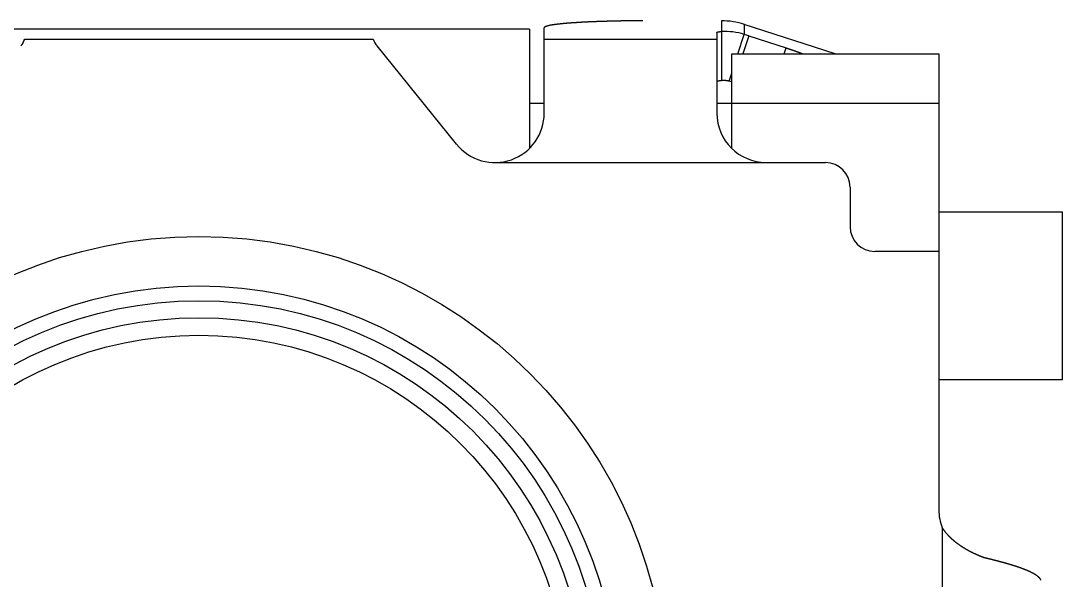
# Model space of a CAD drawing. Extents: x 16.7 to 47.9, y 2.6 to 52.9.
# Drawn here: x 29.419 to 31.53, y 49.225 to 50.358 of the extents above; entities that cross this region are included whole.
import ezdxf

# ---------------------------------------------------------------- set-up
doc = ezdxf.new("R2010")
doc.units = 0
doc.header["$LTSCALE"] = 16.335
doc.layers.get('0').update_dxf_attribs({"linetype": 'CONTINUOUS'})

msp = doc.modelspace()

# ---------------------------------------------------------------- linework, layer by layer
for p, q in [((30.8392, 50.3578), (30.8392, 50.2366)), ((30.8855, 50.3505), (30.8855, 50.3304)), ((31.0699, 50.2907), (30.8855, 50.3505)), ((30.4499, 50.3407), (29.1099, 50.3407)), ((30.4499, 50.3407), (30.4499, 50.0993)), ((30.4799, 50.1707), (30.4799, 50.3439)), ((30.8299, 50.3343), (30.8299, 50.1707)), ((30.8726, 50.2907), (30.8855, 50.3304)), ((29.4267, 50.3207), (30.1331, 50.3207)), ((30.8299, 50.3201), (30.4799, 50.3201)), ((30.8944, 50.3276), (30.8824, 50.2907)), ((30.8944, 50.3276), (30.9705, 50.3029)), ((30.3022, 50.1078), (30.141, 50.307)), ((30.8599, 50.0993), (30.8599, 50.2907)), ((30.8599, 50.2907), (31.2799, 50.2907)), ((30.9665, 50.2907), (30.9705, 50.3029)), ((31.2799, 50.2907), (31.2799, 49.3668)), ((30.8546, 50.2355), (30.8599, 50.2517)), ((30.4499, 50.1907), (30.4799, 50.1907)), ((30.8299, 50.1907), (31.2799, 50.1907)), ((30.3799, 50.0707), (31.0499, 50.0707)), ((31.0999, 50.0207), (31.0999, 49.9407)), ((31.2799, 49.9707), (31.5299, 49.9707)), ((31.5299, 49.9707), (31.5299, 49.6307)), ((31.2799, 49.8907), (31.1499, 49.8907)), ((31.5299, 49.6307), (31.2799, 49.6307)), ((31.2866, 49.3307), (31.2866, 48.6108))]:
    msp.add_line(p, q)
for points in [[(30.6799, 50.3578, 0), (30.6795, 50.3578, 0), (30.6791, 50.3578, 0), (30.6786, 50.3578, 0), (30.6782, 50.3578, 0), (30.6778, 50.3578, 0), (30.6774, 50.3578, 0), (30.677, 50.3578, 0), (30.6765, 50.3578, 0), (30.6761, 50.3578, 0), (30.6757, 50.3578, 0), (30.6753, 50.3578, 0), (30.6748, 50.3578, 0), (30.6744, 50.3578, 0), (30.674, 50.3578, 0), (30.6736, 50.3578, 0), (30.6732, 50.3578, 0), (30.6727, 50.3578, 0), (30.6723, 50.3578, 0), (30.6719, 50.3578, 0), (30.6715, 50.3578, 0), (30.6711, 50.3578, 0), (30.6706, 50.3578, 0), (30.6702, 50.3578, 0), (30.6698, 50.3578, 0), (30.6694, 50.3578, 0), (30.669, 50.3578, 0), (30.6685, 50.3578, 0), (30.6681, 50.3578, 0), (30.6677, 50.3578, 0), (30.6673, 50.3578, 0), (30.6668, 50.3578, 0), (30.6664, 50.3578, 0), (30.666, 50.3578, 0), (30.6656, 50.3578, 0), (30.6652, 50.3578, 0), (30.6647, 50.3578, 0), (30.6643, 50.3578, 0), (30.6639, 50.3578, 0), (30.6635, 50.3578, 0), (30.6631, 50.3578, 0), (30.6626, 50.3578, 0), (30.6622, 50.3577, 0), (30.6618, 50.3577, 0), (30.6614, 50.3577, 0), (30.661, 50.3577, 0), (30.6605, 50.3577, 0), (30.6601, 50.3577, 0), (30.6597, 50.3577, 0), (30.6593, 50.3577, 0), (30.6588, 50.3577, 0), (30.6584, 50.3577, 0), (30.658, 50.3577, 0), (30.6576, 50.3577, 0), (30.6572, 50.3577, 0), (30.6567, 50.3577, 0), (30.6563, 50.3577, 0), (30.6559, 50.3577, 0), (30.6555, 50.3577, 0), (30.6551, 50.3577, 0), (30.6546, 50.3577, 0), (30.6542, 50.3577, 0), (30.6538, 50.3577, 0), (30.6534, 50.3577, 0), (30.653, 50.3577, 0), (30.6525, 50.3577, 0), (30.6521, 50.3577, 0), (30.6517, 50.3577, 0), (30.6513, 50.3577, 0), (30.6508, 50.3577, 0), (30.6504, 50.3577, 0), (30.65, 50.3576, 0), (30.6496, 50.3576, 0), (30.6492, 50.3576, 0), (30.6487, 50.3576, 0), (30.6483, 50.3576, 0), (30.6479, 50.3576, 0), (30.6475, 50.3576, 0), (30.6471, 50.3576, 0), (30.6466, 50.3576, 0), (30.6462, 50.3576, 0), (30.6458, 50.3576, 0), (30.6454, 50.3576, 0), (30.645, 50.3576, 0), (30.6445, 50.3576, 0), (30.6441, 50.3576, 0), (30.6437, 50.3576, 0), (30.6433, 50.3576, 0), (30.6429, 50.3576, 0), (30.6424, 50.3576, 0), (30.642, 50.3576, 0), (30.6416, 50.3575, 0), (30.6412, 50.3575, 0), (30.6407, 50.3575, 0), (30.6403, 50.3575, 0), (30.6399, 50.3575, 0), (30.6395, 50.3575, 0), (30.6391, 50.3575, 0), (30.6386, 50.3575, 0), (30.6382, 50.3575, 0), (30.6378, 50.3575, 0), (30.6374, 50.3575, 0), (30.637, 50.3575, 0), (30.6365, 50.3575, 0), (30.6361, 50.3575, 0), (30.6357, 50.3575, 0), (30.6353, 50.3575, 0), (30.6349, 50.3574, 0), (30.6344, 50.3574, 0), (30.634, 50.3574, 0), (30.6336, 50.3574, 0), (30.6332, 50.3574, 0), (30.6327, 50.3574, 0), (30.6323, 50.3574, 0), (30.6319, 50.3574, 0), (30.6315, 50.3574, 0), (30.6311, 50.3574, 0), (30.6306, 50.3574, 0), (30.6302, 50.3574, 0), (30.6298, 50.3574, 0), (30.6294, 50.3574, 0), (30.629, 50.3573, 0), (30.6285, 50.3573, 0), (30.6281, 50.3573, 0), (30.6277, 50.3573, 0), (30.6273, 50.3573, 0), (30.6269, 50.3573, 0), (30.6264, 50.3573, 0), (30.626, 50.3573, 0), (30.6256, 50.3573, 0), (30.6252, 50.3573, 0), (30.6248, 50.3573, 0), (30.6243, 50.3573, 0), (30.6239, 50.3572, 0), (30.6235, 50.3572, 0), (30.6231, 50.3572, 0), (30.6226, 50.3572, 0), (30.6222, 50.3572, 0), (30.6218, 50.3572, 0), (30.6214, 50.3572, 0), (30.621, 50.3572, 0), (30.6205, 50.3572, 0), (30.6201, 50.3572, 0), (30.6197, 50.3572, 0), (30.6193, 50.3571, 0), (30.6189, 50.3571, 0), (30.6184, 50.3571, 0), (30.618, 50.3571, 0), (30.6176, 50.3571, 0), (30.6172, 50.3571, 0), (30.6168, 50.3571, 0), (30.6163, 50.3571, 0), (30.6159, 50.3571, 0), (30.6155, 50.3571, 0), (30.6151, 50.3571, 0), (30.6146, 50.357, 0), (30.6142, 50.357, 0), (30.6138, 50.357, 0), (30.6134, 50.357, 0), (30.613, 50.357, 0), (30.6125, 50.357, 0), (30.6121, 50.357, 0), (30.6117, 50.357, 0), (30.6113, 50.357, 0), (30.6109, 50.3569, 0), (30.6104, 50.3569, 0), (30.61, 50.3569, 0), (30.6096, 50.3569, 0), (30.6092, 50.3569, 0), (30.6088, 50.3569, 0), (30.6083, 50.3569, 0), (30.6079, 50.3569, 0), (30.6075, 50.3569, 0), (30.6071, 50.3568, 0), (30.6067, 50.3568, 0), (30.6062, 50.3568, 0), (30.6058, 50.3568, 0), (30.6054, 50.3568, 0), (30.605, 50.3568, 0), (30.6045, 50.3568, 0), (30.6041, 50.3568, 0), (30.6037, 50.3568, 0), (30.6033, 50.3567, 0), (30.6029, 50.3567, 0), (30.6024, 50.3567, 0), (30.602, 50.3567, 0), (30.6016, 50.3567, 0), (30.6012, 50.3567, 0), (30.6008, 50.3567, 0), (30.6003, 50.3567, 0), (30.5999, 50.3566, 0), (30.5995, 50.3566, 0), (30.5991, 50.3566, 0), (30.5987, 50.3566, 0), (30.5982, 50.3566, 0), (30.5978, 50.3566, 0), (30.5974, 50.3566, 0), (30.597, 50.3565, 0), (30.5966, 50.3565, 0), (30.5961, 50.3565, 0), (30.5957, 50.3565, 0), (30.5953, 50.3565, 0), (30.5949, 50.3565, 0), (30.5944, 50.3565, 0), (30.594, 50.3565, 0), (30.5936, 50.3564, 0), (30.5932, 50.3564, 0), (30.5928, 50.3564, 0), (30.5923, 50.3564, 0), (30.5919, 50.3564, 0), (30.5915, 50.3564, 0), (30.5911, 50.3564, 0), (30.5907, 50.3563, 0), (30.5902, 50.3563, 0), (30.5898, 50.3563, 0), (30.5894, 50.3563, 0), (30.589, 50.3563, 0), (30.5886, 50.3563, 0), (30.5881, 50.3562, 0), (30.5877, 50.3562, 0), (30.5873, 50.3562, 0), (30.5869, 50.3562, 0), (30.5865, 50.3562, 0), (30.586, 50.3562, 0), (30.5856, 50.3562, 0), (30.5852, 50.3561, 0), (30.5848, 50.3561, 0), (30.5844, 50.3561, 0), (30.5839, 50.3561, 0), (30.5835, 50.3561, 0), (30.5831, 50.3561, 0), (30.5827, 50.356, 0), (30.5822, 50.356, 0), (30.5818, 50.356, 0), (30.5814, 50.356, 0), (30.581, 50.356, 0), (30.5806, 50.356, 0), (30.5801, 50.3559, 0), (30.5797, 50.3559, 0), (30.5793, 50.3559, 0), (30.5789, 50.3559, 0), (30.5785, 50.3559, 0), (30.578, 50.3559, 0), (30.5776, 50.3558, 0), (30.5772, 50.3558, 0), (30.5768, 50.3558, 0), (30.5764, 50.3558, 0), (30.5759, 50.3558, 0), (30.5755, 50.3558, 0), (30.5751, 50.3557, 0), (30.5747, 50.3557, 0), (30.5743, 50.3557, 0), (30.5738, 50.3557, 0), (30.5734, 50.3557, 0), (30.573, 50.3556, 0), (30.5726, 50.3556, 0), (30.5722, 50.3556, 0), (30.5717, 50.3556, 0), (30.5713, 50.3556, 0), (30.5709, 50.3555, 0), (30.5705, 50.3555, 0), (30.5701, 50.3555, 0), (30.5696, 50.3555, 0), (30.5692, 50.3555, 0), (30.5688, 50.3555, 0), (30.5684, 50.3554, 0), (30.5679, 50.3554, 0), (30.5675, 50.3554, 0), (30.5671, 50.3554, 0), (30.5667, 50.3554, 0), (30.5663, 50.3553, 0), (30.5658, 50.3553, 0), (30.5654, 50.3553, 0), (30.565, 50.3553, 0), (30.5646, 50.3553, 0), (30.5642, 50.3552, 0), (30.5637, 50.3552, 0), (30.5633, 50.3552, 0), (30.5629, 50.3552, 0), (30.5625, 50.3551, 0), (30.5621, 50.3551, 0), (30.5616, 50.3551, 0), (30.5612, 50.3551, 0), (30.5608, 50.3551, 0), (30.5604, 50.355, 0), (30.56, 50.355, 0), (30.5595, 50.355, 0), (30.5591, 50.355, 0), (30.5587, 50.355, 0), (30.5583, 50.3549, 0), (30.5579, 50.3549, 0), (30.5574, 50.3549, 0), (30.557, 50.3549, 0), (30.5566, 50.3548, 0), (30.5562, 50.3548, 0), (30.5558, 50.3548, 0), (30.5553, 50.3548, 0), (30.5549, 50.3547, 0), (30.5545, 50.3547, 0), (30.5541, 50.3547, 0), (30.5537, 50.3547, 0), (30.5532, 50.3547, 0), (30.5528, 50.3546, 0), (30.5524, 50.3546, 0), (30.552, 50.3546, 0), (30.5516, 50.3546, 0), (30.5511, 50.3545, 0), (30.5507, 50.3545, 0), (30.5503, 50.3545, 0), (30.5499, 50.3545, 0), (30.5494, 50.3544, 0), (30.549, 50.3544, 0), (30.5486, 50.3544, 0), (30.5482, 50.3544, 0), (30.5478, 50.3543, 0), (30.5473, 50.3543, 0), (30.5469, 50.3543, 0), (30.5465, 50.3542, 0), (30.5461, 50.3542, 0), (30.5457, 50.3542, 0), (30.5452, 50.3542, 0), (30.5448, 50.3541, 0), (30.5444, 50.3541, 0), (30.544, 50.3541, 0), (30.5436, 50.3541, 0), (30.5431, 50.354, 0), (30.5427, 50.354, 0), (30.5423, 50.354, 0), (30.5419, 50.3539, 0), (30.5415, 50.3539, 0), (30.541, 50.3539, 0), (30.5406, 50.3539, 0), (30.5402, 50.3538, 0), (30.5398, 50.3538, 0), (30.5394, 50.3538, 0), (30.5389, 50.3538, 0), (30.5385, 50.3537, 0), (30.5381, 50.3537, 0), (30.5377, 50.3537, 0), (30.5373, 50.3536, 0), (30.5368, 50.3536, 0), (30.5364, 50.3536, 0), (30.536, 50.3535, 0), (30.5356, 50.3535, 0), (30.5352, 50.3535, 0), (30.5347, 50.3535, 0), (30.5343, 50.3534, 0), (30.5339, 50.3534, 0), (30.5335, 50.3534, 0), (30.5331, 50.3533, 0), (30.5326, 50.3533, 0), (30.5322, 50.3533, 0), (30.5318, 50.3532, 0), (30.5314, 50.3532, 0), (30.531, 50.3532, 0), (30.5305, 50.3531, 0), (30.5301, 50.3531, 0), (30.5297, 50.3531, 0), (30.5293, 50.353, 0), (30.5289, 50.353, 0), (30.5285, 50.353, 0), (30.528, 50.3529, 0), (30.5276, 50.3529, 0), (30.5272, 50.3529, 0), (30.5268, 50.3528, 0), (30.5264, 50.3528, 0), (30.5259, 50.3528, 0), (30.5255, 50.3527, 0), (30.5251, 50.3527, 0), (30.5247, 50.3526, 0), (30.5243, 50.3526, 0), (30.5238, 50.3526, 0), (30.5234, 50.3525, 0), (30.523, 50.3525, 0), (30.5226, 50.3525, 0), (30.5222, 50.3524, 0), (30.5217, 50.3524, 0), (30.5213, 50.3524, 0), (30.5209, 50.3523, 0), (30.5205, 50.3523, 0), (30.5201, 50.3522, 0), (30.5196, 50.3522, 0), (30.5192, 50.3522, 0), (30.5188, 50.3521, 0), (30.5184, 50.3521, 0), (30.518, 50.352, 0), (30.5175, 50.352, 0), (30.5171, 50.352, 0), (30.5167, 50.3519, 0), (30.5163, 50.3519, 0), (30.5159, 50.3518, 0), (30.5155, 50.3518, 0), (30.515, 50.3517, 0), (30.5146, 50.3517, 0), (30.5142, 50.3517, 0), (30.5138, 50.3516, 0), (30.5134, 50.3516, 0), (30.5129, 50.3515, 0), (30.5125, 50.3515, 0), (30.5121, 50.3514, 0), (30.5117, 50.3514, 0), (30.5113, 50.3514, 0), (30.5108, 50.3513, 0), (30.5104, 50.3513, 0), (30.51, 50.3512, 0), (30.5096, 50.3512, 0), (30.5092, 50.3511, 0), (30.5088, 50.3511, 0), (30.5083, 50.351, 0), (30.5079, 50.351, 0), (30.5075, 50.3509, 0), (30.5071, 50.3509, 0), (30.5067, 50.3508, 0), (30.5062, 50.3508, 0), (30.5058, 50.3507, 0), (30.5054, 50.3507, 0), (30.505, 50.3506, 0), (30.5046, 50.3506, 0), (30.5042, 50.3505, 0), (30.5037, 50.3505, 0), (30.5033, 50.3504, 0), (30.5029, 50.3504, 0), (30.5025, 50.3503, 0), (30.5021, 50.3502, 0), (30.5017, 50.3502, 0), (30.5012, 50.3501, 0), (30.5008, 50.3501, 0), (30.5004, 50.35, 0), (30.5, 50.35, 0), (30.4996, 50.3499, 0), (30.4991, 50.3498, 0), (30.4987, 50.3498, 0), (30.4983, 50.3497, 0), (30.4979, 50.3496, 0), (30.4975, 50.3496, 0), (30.4971, 50.3495, 0), (30.4967, 50.3494, 0), (30.4962, 50.3494, 0), (30.4958, 50.3493, 0), (30.4954, 50.3492, 0), (30.495, 50.3492, 0), (30.4946, 50.3491, 0), (30.4942, 50.349, 0), (30.4937, 50.349, 0), (30.4933, 50.3489, 0), (30.4929, 50.3488, 0), (30.4925, 50.3487, 0), (30.4921, 50.3487, 0), (30.4917, 50.3486, 0), (30.4913, 50.3485, 0), (30.4909, 50.3484, 0), (30.4904, 50.3483, 0), (30.49, 50.3482, 0), (30.4896, 50.3481, 0), (30.4892, 50.3481, 0), (30.4888, 50.348, 0), (30.4884, 50.3479, 0), (30.488, 50.3478, 0), (30.4876, 50.3477, 0), (30.4872, 50.3476, 0), (30.4867, 50.3475, 0), (30.4863, 50.3474, 0), (30.4859, 50.3473, 0), (30.4855, 50.3471, 0), (30.4851, 50.347, 0), (30.4847, 50.3469, 0), (30.4843, 50.3468, 0), (30.4839, 50.3466, 0), (30.4835, 50.3465, 0), (30.4831, 50.3463, 0), (30.4827, 50.3462, 0), (30.4823, 50.346, 0), (30.482, 50.3459, 0), (30.4816, 50.3457, 0), (30.4812, 50.3455, 0), (30.4809, 50.3452, 0), (30.4805, 50.3449, 0), (30.4802, 50.3446, 0), (30.48, 50.3443, 0), (30.4799, 50.3439, 0)], [(30.8299, 50.3343, 0), (30.8299, 50.3343, 0), (30.8299, 50.3344, 0), (30.8299, 50.3344, 0), (30.8299, 50.3344, 0), (30.83, 50.3345, 0), (30.83, 50.3345, 0), (30.83, 50.3345, 0), (30.83, 50.3346, 0), (30.8301, 50.3346, 0), (30.8301, 50.3346, 0), (30.8301, 50.3346, 0), (30.8302, 50.3347, 0), (30.8302, 50.3347, 0), (30.8302, 50.3347, 0), (30.8303, 50.3347, 0), (30.8303, 50.3347, 0), (30.8303, 50.3348, 0), (30.8304, 50.3348, 0), (30.8304, 50.3348, 0), (30.8304, 50.3348, 0), (30.8305, 50.3348, 0), (30.8305, 50.3348, 0), (30.8305, 50.3348, 0), (30.8306, 50.3349, 0), (30.8306, 50.3349, 0), (30.8306, 50.3349, 0), (30.8307, 50.3349, 0), (30.8307, 50.3349, 0), (30.8307, 50.3349, 0), (30.8308, 50.3349, 0), (30.8308, 50.335, 0), (30.8308, 50.335, 0), (30.8309, 50.335, 0), (30.8309, 50.335, 0), (30.831, 50.335, 0), (30.831, 50.335, 0), (30.831, 50.335, 0), (30.8311, 50.335, 0), (30.8311, 50.3351, 0), (30.8311, 50.3351, 0), (30.8312, 50.3351, 0), (30.8312, 50.3351, 0), (30.8312, 50.3351, 0), (30.8313, 50.3351, 0), (30.8313, 50.3351, 0), (30.8314, 50.3351, 0), (30.8314, 50.3351, 0), (30.8314, 50.3352, 0), (30.8315, 50.3352, 0), (30.8315, 50.3352, 0), (30.8315, 50.3352, 0), (30.8316, 50.3352, 0), (30.8316, 50.3352, 0), (30.8316, 50.3352, 0), (30.8317, 50.3352, 0), (30.8317, 50.3352, 0), (30.8318, 50.3352, 0), (30.8318, 50.3352, 0), (30.8318, 50.3353, 0), (30.8319, 50.3353, 0), (30.8319, 50.3353, 0), (30.8319, 50.3353, 0), (30.832, 50.3353, 0), (30.832, 50.3353, 0), (30.8321, 50.3353, 0), (30.8321, 50.3353, 0), (30.8321, 50.3353, 0), (30.8322, 50.3353, 0), (30.8322, 50.3353, 0), (30.8322, 50.3354, 0), (30.8323, 50.3354, 0), (30.8323, 50.3354, 0), (30.8324, 50.3354, 0), (30.8324, 50.3354, 0), (30.8324, 50.3354, 0), (30.8325, 50.3354, 0), (30.8325, 50.3354, 0), (30.8325, 50.3354, 0), (30.8326, 50.3354, 0), (30.8326, 50.3354, 0), (30.8327, 50.3354, 0), (30.8327, 50.3354, 0), (30.8327, 50.3355, 0), (30.8328, 50.3355, 0), (30.8328, 50.3355, 0), (30.8328, 50.3355, 0), (30.8329, 50.3355, 0), (30.8329, 50.3355, 0), (30.833, 50.3355, 0), (30.833, 50.3355, 0), (30.833, 50.3355, 0), (30.8331, 50.3355, 0), (30.8331, 50.3355, 0), (30.8331, 50.3355, 0), (30.8332, 50.3355, 0), (30.8332, 50.3355, 0), (30.8333, 50.3356, 0), (30.8333, 50.3356, 0), (30.8333, 50.3356, 0), (30.8334, 50.3356, 0), (30.8334, 50.3356, 0), (30.8334, 50.3356, 0), (30.8335, 50.3356, 0), (30.8335, 50.3356, 0), (30.8335, 50.3356, 0), (30.8336, 50.3356, 0), (30.8336, 50.3356, 0), (30.8337, 50.3356, 0), (30.8337, 50.3356, 0), (30.8337, 50.3356, 0), (30.8338, 50.3356, 0), (30.8338, 50.3356, 0), (30.8338, 50.3357, 0), (30.8339, 50.3357, 0), (30.8339, 50.3357, 0), (30.834, 50.3357, 0), (30.834, 50.3357, 0), (30.834, 50.3357, 0), (30.8341, 50.3357, 0), (30.8341, 50.3357, 0), (30.8341, 50.3357, 0), (30.8342, 50.3357, 0), (30.8342, 50.3357, 0), (30.8343, 50.3357, 0), (30.8343, 50.3357, 0), (30.8343, 50.3357, 0), (30.8344, 50.3357, 0), (30.8344, 50.3357, 0), (30.8344, 50.3358, 0), (30.8345, 50.3358, 0), (30.8345, 50.3358, 0), (30.8346, 50.3358, 0), (30.8346, 50.3358, 0), (30.8346, 50.3358, 0), (30.8347, 50.3358, 0), (30.8347, 50.3358, 0), (30.8347, 50.3358, 0), (30.8348, 50.3358, 0), (30.8348, 50.3358, 0), (30.8349, 50.3358, 0), (30.8349, 50.3358, 0), (30.8349, 50.3358, 0), (30.835, 50.3358, 0), (30.835, 50.3358, 0), (30.835, 50.3358, 0), (30.8351, 50.3358, 0), (30.8351, 50.3358, 0), (30.8352, 50.3359, 0), (30.8352, 50.3359, 0), (30.8352, 50.3359, 0), (30.8353, 50.3359, 0), (30.8353, 50.3359, 0), (30.8353, 50.3359, 0), (30.8354, 50.3359, 0), (30.8354, 50.3359, 0), (30.8355, 50.3359, 0), (30.8355, 50.3359, 0), (30.8355, 50.3359, 0), (30.8356, 50.3359, 0), (30.8356, 50.3359, 0), (30.8356, 50.3359, 0), (30.8357, 50.3359, 0), (30.8357, 50.3359, 0), (30.8358, 50.3359, 0), (30.8358, 50.3359, 0), (30.8358, 50.3359, 0), (30.8359, 50.3359, 0), (30.8359, 50.336, 0), (30.8359, 50.336, 0), (30.836, 50.336, 0), (30.836, 50.336, 0), (30.8361, 50.336, 0), (30.8361, 50.336, 0), (30.8361, 50.336, 0), (30.8362, 50.336, 0), (30.8362, 50.336, 0), (30.8362, 50.336, 0), (30.8363, 50.336, 0), (30.8363, 50.336, 0), (30.8364, 50.336, 0), (30.8364, 50.336, 0), (30.8364, 50.336, 0), (30.8365, 50.336, 0), (30.8365, 50.336, 0), (30.8365, 50.336, 0), (30.8366, 50.336, 0), (30.8366, 50.336, 0), (30.8367, 50.336, 0), (30.8367, 50.3361, 0), (30.8367, 50.3361, 0), (30.8368, 50.3361, 0), (30.8368, 50.3361, 0), (30.8369, 50.3361, 0), (30.8369, 50.3361, 0), (30.8369, 50.3361, 0), (30.837, 50.3361, 0), (30.837, 50.3361, 0), (30.837, 50.3361, 0), (30.8371, 50.3361, 0), (30.8371, 50.3361, 0), (30.8372, 50.3361, 0), (30.8372, 50.3361, 0), (30.8372, 50.3361, 0), (30.8373, 50.3361, 0), (30.8373, 50.3361, 0), (30.8373, 50.3361, 0), (30.8374, 50.3361, 0), (30.8374, 50.3361, 0), (30.8375, 50.3361, 0), (30.8375, 50.3361, 0), (30.8375, 50.3361, 0), (30.8376, 50.3362, 0), (30.8376, 50.3362, 0), (30.8376, 50.3362, 0), (30.8377, 50.3362, 0), (30.8377, 50.3362, 0), (30.8378, 50.3362, 0), (30.8378, 50.3362, 0), (30.8378, 50.3362, 0), (30.8379, 50.3362, 0), (30.8379, 50.3362, 0), (30.8379, 50.3362, 0), (30.838, 50.3362, 0), (30.838, 50.3362, 0), (30.8381, 50.3362, 0), (30.8381, 50.3362, 0), (30.8381, 50.3362, 0), (30.8382, 50.3362, 0), (30.8382, 50.3362, 0), (30.8382, 50.3362, 0), (30.8383, 50.3362, 0), (30.8383, 50.3362, 0), (30.8384, 50.3362, 0), (30.8384, 50.3362, 0), (30.8384, 50.3362, 0), (30.8385, 50.3362, 0), (30.8385, 50.3363, 0), (30.8385, 50.3363, 0), (30.8386, 50.3363, 0), (30.8386, 50.3363, 0), (30.8387, 50.3363, 0), (30.8387, 50.3363, 0), (30.8387, 50.3363, 0), (30.8388, 50.3363, 0), (30.8388, 50.3363, 0), (30.8388, 50.3363, 0), (30.8389, 50.3363, 0), (30.8389, 50.3363, 0), (30.839, 50.3363, 0), (30.839, 50.3363, 0), (30.839, 50.3363, 0), (30.8391, 50.3363, 0), (30.8391, 50.3363, 0), (30.8392, 50.3363, 0), (30.8392, 50.3363, 0)], [(30.9705, 50.3029, 0), (30.9707, 50.3029, 0), (30.9709, 50.3028, 0), (30.9711, 50.3027, 0), (30.9713, 50.3026, 0), (30.9716, 50.3026, 0), (30.9718, 50.3025, 0), (30.972, 50.3024, 0), (30.9722, 50.3024, 0), (30.9724, 50.3023, 0), (30.9727, 50.3022, 0), (30.9729, 50.3021, 0), (30.9731, 50.3021, 0), (30.9733, 50.302, 0), (30.9735, 50.3019, 0), (30.9738, 50.3019, 0), (30.974, 50.3018, 0), (30.9742, 50.3017, 0), (30.9744, 50.3016, 0), (30.9746, 50.3016, 0), (30.9748, 50.3015, 0), (30.9751, 50.3014, 0), (30.9753, 50.3014, 0), (30.9755, 50.3013, 0), (30.9757, 50.3012, 0), (30.9759, 50.3011, 0), (30.9762, 50.3011, 0), (30.9764, 50.301, 0), (30.9766, 50.3009, 0), (30.9768, 50.3008, 0), (30.977, 50.3008, 0), (30.9773, 50.3007, 0), (30.9775, 50.3006, 0), (30.9777, 50.3005, 0), (30.9779, 50.3005, 0), (30.9781, 50.3004, 0), (30.9784, 50.3003, 0), (30.9786, 50.3003, 0), (30.9788, 50.3002, 0), (30.979, 50.3001, 0), (30.9792, 50.3, 0), (30.9794, 50.3, 0), (30.9797, 50.2999, 0), (30.9799, 50.2998, 0), (30.9801, 50.2997, 0), (30.9803, 50.2997, 0), (30.9805, 50.2996, 0), (30.9808, 50.2995, 0), (30.981, 50.2994, 0), (30.9812, 50.2994, 0), (30.9814, 50.2993, 0), (30.9816, 50.2992, 0), (30.9818, 50.2991, 0), (30.9821, 50.2991, 0), (30.9823, 50.299, 0), (30.9825, 50.2989, 0), (30.9827, 50.2988, 0), (30.9829, 50.2988, 0), (30.9832, 50.2987, 0), (30.9834, 50.2986, 0), (30.9836, 50.2985, 0), (30.9838, 50.2985, 0), (30.984, 50.2984, 0), (30.9842, 50.2983, 0), (30.9845, 50.2982, 0), (30.9847, 50.2982, 0), (30.9849, 50.2981, 0), (30.9851, 50.298, 0), (30.9853, 50.2979, 0), (30.9856, 50.2979, 0), (30.9858, 50.2978, 0), (30.986, 50.2977, 0), (30.9862, 50.2976, 0), (30.9864, 50.2976, 0), (30.9866, 50.2975, 0), (30.9869, 50.2974, 0), (30.9871, 50.2973, 0), (30.9873, 50.2973, 0), (30.9875, 50.2972, 0), (30.9877, 50.2971, 0), (30.988, 50.297, 0), (30.9882, 50.2969, 0), (30.9884, 50.2969, 0), (30.9886, 50.2968, 0), (30.9888, 50.2967, 0), (30.989, 50.2966, 0), (30.9893, 50.2966, 0), (30.9895, 50.2965, 0), (30.9897, 50.2964, 0), (30.9899, 50.2963, 0), (30.9901, 50.2962, 0), (30.9903, 50.2962, 0), (30.9906, 50.2961, 0), (30.9908, 50.296, 0), (30.991, 50.2959, 0), (30.9912, 50.2959, 0), (30.9914, 50.2958, 0), (30.9916, 50.2957, 0), (30.9919, 50.2956, 0), (30.9921, 50.2955, 0), (30.9923, 50.2955, 0), (30.9925, 50.2954, 0), (30.9927, 50.2953, 0), (30.9929, 50.2952, 0), (30.9932, 50.2952, 0), (30.9934, 50.2951, 0), (30.9936, 50.295, 0), (30.9938, 50.2949, 0), (30.994, 50.2948, 0), (30.9942, 50.2948, 0), (30.9945, 50.2947, 0), (30.9947, 50.2946, 0), (30.9949, 50.2945, 0), (30.9951, 50.2944, 0), (30.9953, 50.2944, 0), (30.9955, 50.2943, 0), (30.9958, 50.2942, 0), (30.996, 50.2941, 0), (30.9962, 50.294, 0), (30.9964, 50.294, 0), (30.9966, 50.2939, 0), (30.9968, 50.2938, 0), (30.9971, 50.2937, 0), (30.9973, 50.2936, 0), (30.9975, 50.2936, 0), (30.9977, 50.2935, 0), (30.9979, 50.2934, 0), (30.9981, 50.2933, 0), (30.9984, 50.2932, 0), (30.9986, 50.2932, 0), (30.9988, 50.2931, 0), (30.999, 50.293, 0), (30.9992, 50.2929, 0), (30.9994, 50.2928, 0), (30.9997, 50.2927, 0), (30.9999, 50.2927, 0), (31.0001, 50.2926, 0), (31.0003, 50.2925, 0), (31.0005, 50.2924, 0), (31.0007, 50.2923, 0), (31.0009, 50.2922, 0), (31.0012, 50.2922, 0), (31.0014, 50.2921, 0), (31.0016, 50.292, 0), (31.0018, 50.2919, 0), (31.002, 50.2918, 0), (31.0022, 50.2917, 0), (31.0025, 50.2917, 0), (31.0027, 50.2916, 0), (31.0029, 50.2915, 0), (31.0031, 50.2914, 0), (31.0033, 50.2913, 0), (31.0035, 50.2912, 0), (31.0037, 50.2912, 0), (31.004, 50.2911, 0), (31.0042, 50.291, 0), (31.0044, 50.2909, 0), (31.0046, 50.2908, 0), (31.0048, 50.2907, 0), (31.005, 50.2906, 0)], [(30.8392, 50.2366, 0), (30.8392, 50.2366, 0), (30.8391, 50.2366, 0), (30.8391, 50.2366, 0), (30.839, 50.2365, 0), (30.839, 50.2365, 0), (30.839, 50.2365, 0), (30.8389, 50.2365, 0), (30.8389, 50.2365, 0), (30.8388, 50.2365, 0), (30.8388, 50.2365, 0), (30.8388, 50.2365, 0), (30.8387, 50.2365, 0), (30.8387, 50.2365, 0), (30.8387, 50.2365, 0), (30.8386, 50.2365, 0), (30.8386, 50.2365, 0), (30.8385, 50.2365, 0), (30.8385, 50.2365, 0), (30.8385, 50.2365, 0), (30.8384, 50.2365, 0), (30.8384, 50.2365, 0), (30.8384, 50.2365, 0), (30.8383, 50.2365, 0), (30.8383, 50.2365, 0), (30.8382, 50.2365, 0), (30.8382, 50.2365, 0), (30.8382, 50.2365, 0), (30.8381, 50.2365, 0), (30.8381, 50.2365, 0), (30.8381, 50.2364, 0), (30.838, 50.2364, 0), (30.838, 50.2364, 0), (30.8379, 50.2364, 0), (30.8379, 50.2364, 0), (30.8379, 50.2364, 0), (30.8378, 50.2364, 0), (30.8378, 50.2364, 0), (30.8378, 50.2364, 0), (30.8377, 50.2364, 0), (30.8377, 50.2364, 0), (30.8376, 50.2364, 0), (30.8376, 50.2364, 0), (30.8376, 50.2364, 0), (30.8375, 50.2364, 0), (30.8375, 50.2364, 0), (30.8375, 50.2364, 0), (30.8374, 50.2364, 0), (30.8374, 50.2364, 0), (30.8373, 50.2364, 0), (30.8373, 50.2364, 0), (30.8373, 50.2364, 0), (30.8372, 50.2364, 0), (30.8372, 50.2364, 0), (30.8372, 50.2363, 0), (30.8371, 50.2363, 0), (30.8371, 50.2363, 0), (30.837, 50.2363, 0), (30.837, 50.2363, 0), (30.837, 50.2363, 0), (30.8369, 50.2363, 0), (30.8369, 50.2363, 0), (30.8369, 50.2363, 0), (30.8368, 50.2363, 0), (30.8368, 50.2363, 0), (30.8367, 50.2363, 0), (30.8367, 50.2363, 0), (30.8367, 50.2363, 0), (30.8366, 50.2363, 0), (30.8366, 50.2363, 0), (30.8365, 50.2363, 0), (30.8365, 50.2363, 0), (30.8365, 50.2363, 0), (30.8364, 50.2363, 0), (30.8364, 50.2363, 0), (30.8364, 50.2363, 0), (30.8363, 50.2362, 0), (30.8363, 50.2362, 0), (30.8362, 50.2362, 0), (30.8362, 50.2362, 0), (30.8362, 50.2362, 0), (30.8361, 50.2362, 0), (30.8361, 50.2362, 0), (30.8361, 50.2362, 0), (30.836, 50.2362, 0), (30.836, 50.2362, 0), (30.8359, 50.2362, 0), (30.8359, 50.2362, 0), (30.8359, 50.2362, 0), (30.8358, 50.2362, 0), (30.8358, 50.2362, 0), (30.8358, 50.2362, 0), (30.8357, 50.2362, 0), (30.8357, 50.2362, 0), (30.8356, 50.2362, 0), (30.8356, 50.2362, 0), (30.8356, 50.2362, 0), (30.8355, 50.2361, 0), (30.8355, 50.2361, 0), (30.8355, 50.2361, 0), (30.8354, 50.2361, 0), (30.8354, 50.2361, 0), (30.8353, 50.2361, 0), (30.8353, 50.2361, 0), (30.8353, 50.2361, 0), (30.8352, 50.2361, 0), (30.8352, 50.2361, 0), (30.8352, 50.2361, 0), (30.8351, 50.2361, 0), (30.8351, 50.2361, 0), (30.835, 50.2361, 0), (30.835, 50.2361, 0), (30.835, 50.2361, 0), (30.8349, 50.2361, 0), (30.8349, 50.2361, 0), (30.8349, 50.2361, 0), (30.8348, 50.236, 0), (30.8348, 50.236, 0), (30.8347, 50.236, 0), (30.8347, 50.236, 0), (30.8347, 50.236, 0), (30.8346, 50.236, 0), (30.8346, 50.236, 0), (30.8346, 50.236, 0), (30.8345, 50.236, 0), (30.8345, 50.236, 0), (30.8344, 50.236, 0), (30.8344, 50.236, 0), (30.8344, 50.236, 0), (30.8343, 50.236, 0), (30.8343, 50.236, 0), (30.8343, 50.236, 0), (30.8342, 50.236, 0), (30.8342, 50.236, 0), (30.8341, 50.2359, 0), (30.8341, 50.2359, 0), (30.8341, 50.2359, 0), (30.834, 50.2359, 0), (30.834, 50.2359, 0), (30.834, 50.2359, 0), (30.8339, 50.2359, 0), (30.8339, 50.2359, 0), (30.8338, 50.2359, 0), (30.8338, 50.2359, 0), (30.8338, 50.2359, 0), (30.8337, 50.2359, 0), (30.8337, 50.2359, 0), (30.8337, 50.2359, 0), (30.8336, 50.2359, 0), (30.8336, 50.2359, 0), (30.8335, 50.2358, 0), (30.8335, 50.2358, 0), (30.8335, 50.2358, 0), (30.8334, 50.2358, 0), (30.8334, 50.2358, 0), (30.8334, 50.2358, 0), (30.8333, 50.2358, 0), (30.8333, 50.2358, 0), (30.8333, 50.2358, 0), (30.8332, 50.2358, 0), (30.8332, 50.2358, 0), (30.8331, 50.2358, 0), (30.8331, 50.2358, 0), (30.8331, 50.2358, 0), (30.833, 50.2358, 0), (30.833, 50.2357, 0), (30.833, 50.2357, 0), (30.8329, 50.2357, 0), (30.8329, 50.2357, 0), (30.8328, 50.2357, 0), (30.8328, 50.2357, 0), (30.8328, 50.2357, 0), (30.8327, 50.2357, 0), (30.8327, 50.2357, 0), (30.8327, 50.2357, 0), (30.8326, 50.2357, 0), (30.8326, 50.2357, 0), (30.8325, 50.2357, 0), (30.8325, 50.2357, 0), (30.8325, 50.2356, 0), (30.8324, 50.2356, 0), (30.8324, 50.2356, 0), (30.8324, 50.2356, 0), (30.8323, 50.2356, 0), (30.8323, 50.2356, 0), (30.8322, 50.2356, 0), (30.8322, 50.2356, 0), (30.8322, 50.2356, 0), (30.8321, 50.2356, 0), (30.8321, 50.2356, 0), (30.8321, 50.2356, 0), (30.832, 50.2355, 0), (30.832, 50.2355, 0), (30.8319, 50.2355, 0), (30.8319, 50.2355, 0), (30.8319, 50.2355, 0), (30.8318, 50.2355, 0), (30.8318, 50.2355, 0), (30.8318, 50.2355, 0), (30.8317, 50.2355, 0), (30.8317, 50.2355, 0), (30.8316, 50.2355, 0), (30.8316, 50.2354, 0), (30.8316, 50.2354, 0), (30.8315, 50.2354, 0), (30.8315, 50.2354, 0), (30.8315, 50.2354, 0), (30.8314, 50.2354, 0), (30.8314, 50.2354, 0), (30.8314, 50.2354, 0), (30.8313, 50.2354, 0), (30.8313, 50.2354, 0), (30.8312, 50.2353, 0), (30.8312, 50.2353, 0), (30.8312, 50.2353, 0), (30.8311, 50.2353, 0), (30.8311, 50.2353, 0), (30.8311, 50.2353, 0), (30.831, 50.2353, 0), (30.831, 50.2353, 0), (30.831, 50.2353, 0), (30.8309, 50.2352, 0), (30.8309, 50.2352, 0), (30.8308, 50.2352, 0), (30.8308, 50.2352, 0), (30.8308, 50.2352, 0), (30.8307, 50.2352, 0), (30.8307, 50.2352, 0), (30.8307, 50.2351, 0), (30.8306, 50.2351, 0), (30.8306, 50.2351, 0), (30.8306, 50.2351, 0), (30.8305, 50.2351, 0), (30.8305, 50.2351, 0), (30.8305, 50.2351, 0), (30.8304, 50.235, 0), (30.8304, 50.235, 0), (30.8304, 50.235, 0), (30.8303, 50.235, 0), (30.8303, 50.235, 0), (30.8303, 50.235, 0), (30.8302, 50.2349, 0), (30.8302, 50.2349, 0), (30.8302, 50.2349, 0), (30.8301, 50.2349, 0), (30.8301, 50.2349, 0), (30.8301, 50.2348, 0), (30.83, 50.2348, 0), (30.83, 50.2348, 0), (30.83, 50.2347, 0), (30.83, 50.2347, 0), (30.8299, 50.2347, 0), (30.8299, 50.2346, 0), (30.8299, 50.2346, 0), (30.8299, 50.2346, 0), (30.8299, 50.2345, 0)], [(30.8546, 50.2355, 0), (30.8545, 50.2355, 0), (30.8544, 50.2356, 0), (30.8544, 50.2356, 0), (30.8543, 50.2356, 0), (30.8542, 50.2356, 0), (30.8541, 50.2357, 0), (30.854, 50.2357, 0), (30.8539, 50.2357, 0), (30.8538, 50.2357, 0), (30.8537, 50.2357, 0), (30.8536, 50.2358, 0), (30.8535, 50.2358, 0), (30.8534, 50.2358, 0), (30.8533, 50.2358, 0), (30.8532, 50.2358, 0), (30.8531, 50.2359, 0), (30.853, 50.2359, 0), (30.8529, 50.2359, 0), (30.8528, 50.2359, 0), (30.8527, 50.2359, 0), (30.8526, 50.2359, 0), (30.8525, 50.236, 0), (30.8524, 50.236, 0), (30.8523, 50.236, 0), (30.8522, 50.236, 0), (30.8522, 50.236, 0), (30.8521, 50.236, 0), (30.852, 50.2361, 0), (30.8519, 50.2361, 0), (30.8518, 50.2361, 0), (30.8517, 50.2361, 0), (30.8516, 50.2361, 0), (30.8515, 50.2361, 0), (30.8514, 50.2362, 0), (30.8513, 50.2362, 0), (30.8512, 50.2362, 0), (30.8511, 50.2362, 0), (30.851, 50.2362, 0), (30.8509, 50.2362, 0), (30.8508, 50.2362, 0), (30.8507, 50.2363, 0), (30.8506, 50.2363, 0), (30.8505, 50.2363, 0), (30.8504, 50.2363, 0), (30.8503, 50.2363, 0), (30.8502, 50.2363, 0), (30.8501, 50.2363, 0), (30.85, 50.2364, 0), (30.8499, 50.2364, 0), (30.8498, 50.2364, 0), (30.8497, 50.2364, 0), (30.8496, 50.2364, 0), (30.8495, 50.2364, 0), (30.8494, 50.2364, 0), (30.8493, 50.2364, 0), (30.8493, 50.2364, 0), (30.8492, 50.2365, 0), (30.8491, 50.2365, 0), (30.849, 50.2365, 0), (30.8489, 50.2365, 0), (30.8488, 50.2365, 0), (30.8487, 50.2365, 0), (30.8486, 50.2365, 0), (30.8485, 50.2365, 0), (30.8484, 50.2365, 0), (30.8483, 50.2365, 0), (30.8482, 50.2366, 0), (30.8481, 50.2366, 0), (30.848, 50.2366, 0), (30.8479, 50.2366, 0), (30.8478, 50.2366, 0), (30.8477, 50.2366, 0), (30.8476, 50.2366, 0), (30.8475, 50.2366, 0), (30.8474, 50.2366, 0), (30.8473, 50.2366, 0), (30.8472, 50.2366, 0), (30.8471, 50.2366, 0), (30.847, 50.2366, 0), (30.8469, 50.2367, 0), (30.8468, 50.2367, 0), (30.8467, 50.2367, 0), (30.8466, 50.2367, 0), (30.8465, 50.2367, 0), (30.8464, 50.2367, 0), (30.8463, 50.2367, 0), (30.8462, 50.2367, 0), (30.8461, 50.2367, 0), (30.846, 50.2367, 0), (30.8459, 50.2367, 0), (30.8458, 50.2367, 0), (30.8457, 50.2367, 0), (30.8456, 50.2367, 0), (30.8455, 50.2367, 0), (30.8454, 50.2367, 0), (30.8453, 50.2367, 0), (30.8452, 50.2367, 0), (30.8452, 50.2367, 0), (30.8451, 50.2367, 0), (30.845, 50.2367, 0), (30.8449, 50.2367, 0), (30.8448, 50.2368, 0), (30.8447, 50.2368, 0), (30.8446, 50.2368, 0), (30.8445, 50.2368, 0), (30.8444, 50.2368, 0), (30.8443, 50.2368, 0), (30.8442, 50.2368, 0), (30.8441, 50.2368, 0), (30.844, 50.2368, 0), (30.8439, 50.2368, 0), (30.8438, 50.2368, 0), (30.8437, 50.2368, 0), (30.8436, 50.2368, 0), (30.8435, 50.2368, 0), (30.8434, 50.2368, 0), (30.8433, 50.2368, 0), (30.8432, 50.2368, 0), (30.8431, 50.2368, 0), (30.843, 50.2368, 0), (30.8429, 50.2368, 0), (30.8428, 50.2368, 0), (30.8427, 50.2368, 0), (30.8426, 50.2368, 0), (30.8425, 50.2367, 0), (30.8424, 50.2367, 0), (30.8423, 50.2367, 0), (30.8422, 50.2367, 0), (30.8421, 50.2367, 0), (30.842, 50.2367, 0), (30.8419, 50.2367, 0), (30.8418, 50.2367, 0), (30.8417, 50.2367, 0), (30.8416, 50.2367, 0), (30.8415, 50.2367, 0), (30.8414, 50.2367, 0), (30.8413, 50.2367, 0), (30.8412, 50.2367, 0), (30.8411, 50.2367, 0), (30.841, 50.2367, 0), (30.8409, 50.2367, 0), (30.8408, 50.2367, 0), (30.8407, 50.2367, 0), (30.8407, 50.2367, 0), (30.8406, 50.2367, 0), (30.8405, 50.2367, 0), (30.8404, 50.2367, 0), (30.8403, 50.2366, 0), (30.8402, 50.2366, 0), (30.8401, 50.2366, 0), (30.84, 50.2366, 0), (30.8399, 50.2366, 0), (30.8398, 50.2366, 0), (30.8397, 50.2366, 0), (30.8396, 50.2366, 0), (30.8395, 50.2366, 0), (30.8394, 50.2366, 0), (30.8393, 50.2366, 0), (30.8392, 50.2366, 0)], [(31.2866, 49.3307, 0), (31.2869, 49.3303, 0), (31.2872, 49.3299, 0), (31.2874, 49.3295, 0), (31.2877, 49.3291, 0), (31.288, 49.3287, 0), (31.2882, 49.3283, 0), (31.2885, 49.328, 0), (31.2888, 49.3276, 0), (31.2891, 49.3272, 0), (31.2893, 49.3268, 0), (31.2896, 49.3264, 0), (31.2899, 49.326, 0), (31.2902, 49.3257, 0), (31.2905, 49.3253, 0), (31.2907, 49.3249, 0), (31.291, 49.3245, 0), (31.2913, 49.3242, 0), (31.2916, 49.3238, 0), (31.2919, 49.3234, 0), (31.2922, 49.323, 0), (31.2925, 49.3227, 0), (31.2928, 49.3223, 0), (31.2931, 49.3219, 0), (31.2934, 49.3216, 0), (31.2937, 49.3212, 0), (31.294, 49.3208, 0), (31.2943, 49.3205, 0), (31.2946, 49.3201, 0), (31.2949, 49.3198, 0), (31.2952, 49.3194, 0), (31.2955, 49.319, 0), (31.2958, 49.3187, 0), (31.2961, 49.3183, 0), (31.2965, 49.318, 0), (31.2968, 49.3176, 0), (31.2971, 49.3173, 0), (31.2974, 49.3169, 0), (31.2977, 49.3166, 0), (31.2981, 49.3162, 0), (31.2984, 49.3159, 0), (31.2987, 49.3155, 0), (31.299, 49.3152, 0), (31.2994, 49.3149, 0), (31.2997, 49.3145, 0), (31.3, 49.3142, 0), (31.3003, 49.3138, 0), (31.3007, 49.3135, 0), (31.301, 49.3132, 0), (31.3013, 49.3128, 0), (31.3017, 49.3125, 0), (31.302, 49.3122, 0), (31.3023, 49.3118, 0), (31.3027, 49.3115, 0), (31.303, 49.3112, 0), (31.3034, 49.3108, 0), (31.3037, 49.3105, 0), (31.304, 49.3102, 0), (31.3044, 49.3099, 0), (31.3047, 49.3095, 0), (31.3051, 49.3092, 0), (31.3054, 49.3089, 0), (31.3058, 49.3086, 0), (31.3061, 49.3083, 0), (31.3065, 49.3079, 0), (31.3068, 49.3076, 0), (31.3072, 49.3073, 0), (31.3075, 49.307, 0), (31.3079, 49.3067, 0), (31.3082, 49.3064, 0), (31.3086, 49.3061, 0), (31.309, 49.3057, 0), (31.3093, 49.3054, 0), (31.3097, 49.3051, 0), (31.31, 49.3048, 0), (31.3104, 49.3045, 0), (31.3108, 49.3042, 0), (31.3111, 49.3039, 0), (31.3115, 49.3036, 0), (31.3119, 49.3033, 0), (31.3122, 49.303, 0), (31.3126, 49.3027, 0), (31.313, 49.3024, 0), (31.3133, 49.3021, 0), (31.3137, 49.3018, 0), (31.3141, 49.3016, 0), (31.3144, 49.3013, 0), (31.3148, 49.301, 0), (31.3152, 49.3007, 0), (31.3156, 49.3004, 0), (31.3159, 49.3001, 0), (31.3163, 49.2998, 0), (31.3167, 49.2995, 0), (31.3171, 49.2993, 0), (31.3175, 49.299, 0), (31.3178, 49.2987, 0), (31.3182, 49.2984, 0), (31.3186, 49.2981, 0), (31.319, 49.2979, 0), (31.3194, 49.2976, 0), (31.3197, 49.2973, 0), (31.3201, 49.297, 0), (31.3205, 49.2968, 0), (31.3209, 49.2965, 0), (31.3213, 49.2962, 0), (31.3217, 49.2959, 0), (31.3221, 49.2957, 0), (31.3225, 49.2954, 0), (31.3228, 49.2951, 0), (31.3232, 49.2949, 0), (31.3236, 49.2946, 0), (31.324, 49.2943, 0), (31.3244, 49.2941, 0), (31.3248, 49.2938, 0), (31.3252, 49.2936, 0), (31.3256, 49.2933, 0), (31.326, 49.293, 0), (31.3264, 49.2928, 0), (31.3268, 49.2925, 0), (31.3272, 49.2923, 0), (31.3276, 49.292, 0), (31.328, 49.2918, 0), (31.3284, 49.2915, 0), (31.3288, 49.2913, 0), (31.3292, 49.291, 0), (31.3296, 49.2908, 0), (31.33, 49.2905, 0), (31.3304, 49.2903, 0), (31.3308, 49.29, 0), (31.3312, 49.2898, 0), (31.3316, 49.2895, 0), (31.332, 49.2893, 0), (31.3324, 49.2891, 0), (31.3328, 49.2888, 0), (31.3332, 49.2886, 0), (31.3336, 49.2883, 0), (31.334, 49.2881, 0), (31.3344, 49.2879, 0), (31.3348, 49.2876, 0), (31.3353, 49.2874, 0), (31.3357, 49.2871, 0), (31.3361, 49.2869, 0), (31.3365, 49.2867, 0), (31.3369, 49.2865, 0), (31.3373, 49.2862, 0), (31.3377, 49.286, 0), (31.3381, 49.2858, 0), (31.3385, 49.2855, 0), (31.339, 49.2853, 0), (31.3394, 49.2851, 0), (31.3398, 49.2849, 0), (31.3402, 49.2846, 0), (31.3406, 49.2844, 0), (31.341, 49.2842, 0), (31.3415, 49.284, 0), (31.3419, 49.2837, 0), (31.3423, 49.2835, 0), (31.3427, 49.2833, 0), (31.3431, 49.2831, 0), (31.3435, 49.2829, 0), (31.344, 49.2827, 0), (31.3444, 49.2824, 0), (31.3448, 49.2822, 0), (31.3452, 49.282, 0), (31.3457, 49.2818, 0), (31.3461, 49.2816, 0), (31.3465, 49.2814, 0), (31.3469, 49.2812, 0), (31.3473, 49.281, 0), (31.3478, 49.2808, 0), (31.3482, 49.2805, 0), (31.3486, 49.2803, 0), (31.349, 49.2801, 0), (31.3495, 49.2799, 0), (31.3499, 49.2797, 0), (31.3503, 49.2795, 0), (31.3507, 49.2793, 0), (31.3512, 49.2791, 0), (31.3516, 49.2789, 0), (31.352, 49.2787, 0), (31.3525, 49.2785, 0), (31.3529, 49.2783, 0), (31.3533, 49.2781, 0), (31.3537, 49.2779, 0), (31.3542, 49.2777, 0), (31.3546, 49.2775, 0), (31.355, 49.2774, 0), (31.3555, 49.2772, 0), (31.3559, 49.277, 0), (31.3563, 49.2768, 0), (31.3568, 49.2766, 0), (31.3572, 49.2764, 0), (31.3576, 49.2762, 0), (31.3581, 49.276, 0), (31.3585, 49.2758, 0), (31.3589, 49.2756, 0), (31.3594, 49.2755, 0), (31.3598, 49.2753, 0), (31.3602, 49.2751, 0), (31.3607, 49.2749, 0), (31.3611, 49.2747, 0), (31.3615, 49.2745, 0), (31.362, 49.2744, 0), (31.3624, 49.2742, 0), (31.3628, 49.274, 0), (31.3633, 49.2738, 0), (31.3637, 49.2736, 0), (31.3642, 49.2735, 0), (31.3646, 49.2733, 0), (31.365, 49.2731, 0), (31.3655, 49.2729, 0), (31.3659, 49.2728, 0), (31.3663, 49.2726, 0), (31.3668, 49.2724, 0), (31.3672, 49.2722, 0), (31.3677, 49.2721, 0), (31.3681, 49.2719, 0), (31.3685, 49.2717, 0), (31.369, 49.2716, 0), (31.3694, 49.2714, 0), (31.3699, 49.2712, 0), (31.3703, 49.2711, 0), (31.3708, 49.2709, 0), (31.3712, 49.2707, 0)], [(31.3712, 49.2707, 0), (31.3716, 49.2706, 0), (31.372, 49.2706, 0), (31.3723, 49.2705, 0), (31.3727, 49.2704, 0), (31.3731, 49.2703, 0), (31.3735, 49.2702, 0), (31.3739, 49.2701, 0), (31.3743, 49.27, 0), (31.3747, 49.2699, 0), (31.375, 49.2698, 0), (31.3754, 49.2697, 0), (31.3758, 49.2696, 0), (31.3762, 49.2695, 0), (31.3766, 49.2694, 0), (31.377, 49.2693, 0), (31.3773, 49.2693, 0), (31.3777, 49.2692, 0), (31.3781, 49.2691, 0), (31.3785, 49.269, 0), (31.3789, 49.2689, 0), (31.3793, 49.2688, 0), (31.3797, 49.2687, 0), (31.38, 49.2686, 0), (31.3804, 49.2685, 0), (31.3808, 49.2684, 0), (31.3812, 49.2683, 0), (31.3816, 49.2682, 0), (31.382, 49.2681, 0), (31.3823, 49.268, 0), (31.3827, 49.2679, 0), (31.3831, 49.2678, 0), (31.3835, 49.2677, 0), (31.3839, 49.2676, 0), (31.3843, 49.2676, 0), (31.3846, 49.2675, 0), (31.385, 49.2674, 0), (31.3854, 49.2673, 0), (31.3858, 49.2672, 0), (31.3862, 49.2671, 0), (31.3866, 49.267, 0), (31.3869, 49.2669, 0), (31.3873, 49.2668, 0), (31.3877, 49.2667, 0), (31.3881, 49.2666, 0), (31.3885, 49.2665, 0), (31.3889, 49.2664, 0), (31.3893, 49.2663, 0), (31.3896, 49.2662, 0), (31.39, 49.2661, 0), (31.3904, 49.266, 0), (31.3908, 49.2659, 0), (31.3912, 49.2658, 0), (31.3916, 49.2657, 0), (31.3919, 49.2656, 0), (31.3923, 49.2655, 0), (31.3927, 49.2654, 0), (31.3931, 49.2653, 0), (31.3935, 49.2652, 0), (31.3939, 49.2651, 0), (31.3942, 49.265, 0), (31.3946, 49.2649, 0), (31.395, 49.2648, 0), (31.3954, 49.2647, 0), (31.3958, 49.2646, 0), (31.3961, 49.2645, 0), (31.3965, 49.2644, 0), (31.3969, 49.2643, 0), (31.3973, 49.2642, 0), (31.3977, 49.2641, 0), (31.3981, 49.264, 0), (31.3984, 49.2639, 0), (31.3988, 49.2638, 0), (31.3992, 49.2637, 0), (31.3996, 49.2636, 0), (31.4, 49.2635, 0), (31.4004, 49.2634, 0), (31.4007, 49.2633, 0), (31.4011, 49.2632, 0), (31.4015, 49.2631, 0), (31.4019, 49.263, 0), (31.4023, 49.2629, 0), (31.4027, 49.2628, 0), (31.403, 49.2627, 0), (31.4034, 49.2626, 0), (31.4038, 49.2625, 0), (31.4042, 49.2624, 0), (31.4046, 49.2623, 0), (31.4049, 49.2622, 0), (31.4053, 49.2621, 0), (31.4057, 49.262, 0), (31.4061, 49.2619, 0), (31.4065, 49.2618, 0), (31.4069, 49.2617, 0), (31.4072, 49.2616, 0), (31.4076, 49.2615, 0), (31.408, 49.2614, 0), (31.4084, 49.2613, 0), (31.4088, 49.2612, 0), (31.4091, 49.2611, 0), (31.4095, 49.261, 0), (31.4099, 49.2609, 0), (31.4103, 49.2608, 0), (31.4107, 49.2606, 0), (31.4111, 49.2605, 0), (31.4114, 49.2604, 0), (31.4118, 49.2603, 0), (31.4122, 49.2602, 0), (31.4126, 49.2601, 0), (31.413, 49.26, 0), (31.4133, 49.2599, 0), (31.4137, 49.2598, 0), (31.4141, 49.2597, 0), (31.4145, 49.2596, 0), (31.4149, 49.2595, 0), (31.4152, 49.2594, 0), (31.4156, 49.2593, 0), (31.416, 49.2591, 0), (31.4164, 49.259, 0), (31.4168, 49.2589, 0), (31.4171, 49.2588, 0), (31.4175, 49.2587, 0), (31.4179, 49.2586, 0), (31.4183, 49.2585, 0), (31.4187, 49.2584, 0), (31.419, 49.2583, 0), (31.4194, 49.2582, 0), (31.4198, 49.2581, 0), (31.4202, 49.2579, 0), (31.4206, 49.2578, 0), (31.4209, 49.2577, 0), (31.4213, 49.2576, 0), (31.4217, 49.2575, 0), (31.4221, 49.2574, 0), (31.4225, 49.2573, 0), (31.4228, 49.2572, 0), (31.4232, 49.2571, 0), (31.4236, 49.2569, 0), (31.424, 49.2568, 0), (31.4244, 49.2567, 0), (31.4247, 49.2566, 0), (31.4251, 49.2565, 0), (31.4255, 49.2564, 0), (31.4259, 49.2563, 0), (31.4263, 49.2561, 0), (31.4266, 49.256, 0), (31.427, 49.2559, 0), (31.4274, 49.2558, 0), (31.4278, 49.2557, 0), (31.4281, 49.2556, 0), (31.4285, 49.2554, 0), (31.4289, 49.2553, 0), (31.4293, 49.2552, 0), (31.4297, 49.2551, 0), (31.43, 49.255, 0), (31.4304, 49.2549, 0), (31.4308, 49.2547, 0), (31.4312, 49.2546, 0), (31.4315, 49.2545, 0), (31.4319, 49.2544, 0), (31.4323, 49.2543, 0), (31.4327, 49.2542, 0), (31.4331, 49.254, 0), (31.4334, 49.2539, 0), (31.4338, 49.2538, 0), (31.4342, 49.2537, 0), (31.4346, 49.2536, 0), (31.4349, 49.2534, 0), (31.4353, 49.2533, 0), (31.4357, 49.2532, 0), (31.4361, 49.2531, 0), (31.4364, 49.2529, 0), (31.4368, 49.2528, 0), (31.4372, 49.2527, 0), (31.4376, 49.2526, 0), (31.4379, 49.2524, 0), (31.4383, 49.2523, 0), (31.4387, 49.2522, 0), (31.4391, 49.2521, 0), (31.4394, 49.2519, 0), (31.4398, 49.2518, 0), (31.4402, 49.2517, 0), (31.4406, 49.2516, 0), (31.4409, 49.2514, 0), (31.4413, 49.2513, 0), (31.4417, 49.2512, 0), (31.4421, 49.2511, 0), (31.4424, 49.2509, 0), (31.4428, 49.2508, 0), (31.4432, 49.2507, 0), (31.4436, 49.2505, 0), (31.4439, 49.2504, 0), (31.4443, 49.2503, 0), (31.4447, 49.2501, 0), (31.4451, 49.25, 0), (31.4454, 49.2499, 0), (31.4458, 49.2497, 0), (31.4462, 49.2496, 0), (31.4465, 49.2495, 0), (31.4469, 49.2493, 0), (31.4473, 49.2492, 0), (31.4477, 49.2491, 0), (31.448, 49.2489, 0), (31.4484, 49.2488, 0), (31.4488, 49.2487, 0), (31.4491, 49.2485, 0), (31.4495, 49.2484, 0), (31.4499, 49.2482, 0), (31.4503, 49.2481, 0), (31.4506, 49.248, 0), (31.451, 49.2478, 0), (31.4514, 49.2477, 0), (31.4517, 49.2475, 0), (31.4521, 49.2474, 0), (31.4525, 49.2473, 0), (31.4528, 49.2471, 0), (31.4532, 49.247, 0), (31.4536, 49.2468, 0), (31.4539, 49.2467, 0), (31.4543, 49.2465, 0), (31.4547, 49.2464, 0), (31.4551, 49.2462, 0), (31.4554, 49.2461, 0), (31.4558, 49.246, 0), (31.4562, 49.2458, 0), (31.4565, 49.2457, 0), (31.4569, 49.2455, 0), (31.4573, 49.2454, 0), (31.4576, 49.2452, 0), (31.458, 49.245, 0), (31.4583, 49.2449, 0), (31.4587, 49.2447, 0), (31.4591, 49.2446, 0), (31.4594, 49.2444, 0), (31.4598, 49.2443, 0), (31.4602, 49.2441, 0), (31.4605, 49.244, 0), (31.4609, 49.2438, 0), (31.4613, 49.2436, 0), (31.4616, 49.2435, 0), (31.462, 49.2433, 0), (31.4623, 49.2431, 0), (31.4627, 49.243, 0), (31.4631, 49.2428, 0), (31.4634, 49.2427, 0), (31.4638, 49.2425, 0), (31.4641, 49.2423, 0), (31.4645, 49.2422, 0), (31.4648, 49.242, 0), (31.4652, 49.2418, 0), (31.4656, 49.2416, 0), (31.4659, 49.2415, 0), (31.4663, 49.2413, 0), (31.4666, 49.2411, 0), (31.467, 49.2409, 0), (31.4673, 49.2408, 0), (31.4677, 49.2406, 0), (31.468, 49.2404, 0), (31.4684, 49.2402, 0), (31.4687, 49.24, 0), (31.4691, 49.2398, 0), (31.4694, 49.2397, 0), (31.4698, 49.2395, 0), (31.4701, 49.2393, 0), (31.4705, 49.2391, 0), (31.4708, 49.2389, 0), (31.4712, 49.2387, 0), (31.4715, 49.2385, 0), (31.4719, 49.2383, 0), (31.4722, 49.2381, 0), (31.4725, 49.2379, 0), (31.4729, 49.2377, 0), (31.4732, 49.2375, 0), (31.4736, 49.2373, 0), (31.4739, 49.2371, 0), (31.4742, 49.2369, 0), (31.4746, 49.2367, 0), (31.4749, 49.2365, 0), (31.4752, 49.2363, 0), (31.4756, 49.236, 0), (31.4759, 49.2358, 0), (31.4762, 49.2356, 0), (31.4766, 49.2354, 0), (31.4769, 49.2352, 0), (31.4772, 49.2349, 0), (31.4775, 49.2347, 0), (31.4779, 49.2345, 0), (31.4782, 49.2342, 0), (31.4785, 49.234, 0), (31.4788, 49.2337, 0), (31.4791, 49.2335, 0), (31.4794, 49.2333, 0), (31.4797, 49.233, 0), (31.48, 49.2327, 0), (31.4803, 49.2325, 0), (31.4806, 49.2322, 0), (31.4809, 49.232, 0), (31.4812, 49.2317, 0), (31.4815, 49.2314, 0), (31.4818, 49.2311, 0), (31.4821, 49.2308, 0), (31.4823, 49.2306, 0), (31.4826, 49.2303, 0), (31.4829, 49.23, 0), (31.4831, 49.2297, 0), (31.4834, 49.2294, 0), (31.4836, 49.229, 0), (31.4839, 49.2287, 0), (31.4841, 49.2284, 0), (31.4844, 49.2281, 0), (31.4846, 49.2278, 0), (31.4848, 49.2274, 0), (31.485, 49.2271, 0), (31.4852, 49.2267, 0), (31.4854, 49.2264, 0), (31.4856, 49.226, 0), (31.4857, 49.2257, 0), (31.4859, 49.2253, 0), (31.486, 49.2249, 0), (31.4862, 49.2246, 0)]]:
    msp.add_polyline3d(points)
for radius in [0.95, 0.85, 0.82, 0.7857, 0.75]:
    msp.add_circle((29.7799, 48.9707), radius)
for centre, radius, start, end in [((30.8392, 50.2075), 0.1504, 72.0434, 89.9997), ((30.8436, 50.1868), 0.1496, 73.7333, 91.706), ((30.6683, 49.6304), 0.7329, 72.0358, 72.7606), ((29.3799, 50.3384), 0.05, 321.0233, 339.2746), ((30.1799, 50.3384), 0.05, 200.7254, 218.9767), ((30.6393, 49.5416), 0.7266, 72.3269, 72.7613), ((30.3799, 50.1707), 0.1, 218.9767, 0), ((30.9299, 50.1707), 0.1, 180, 270), ((31.0499, 50.0207), 0.05, 0, 90), ((31.1499, 49.9407), 0.05, 180, 270), ((31.3799, 49.3668), 0.1, 180, 201.1697)]:
    msp.add_arc(centre, radius, start, end)

doc.saveas('drawing.dxf')
